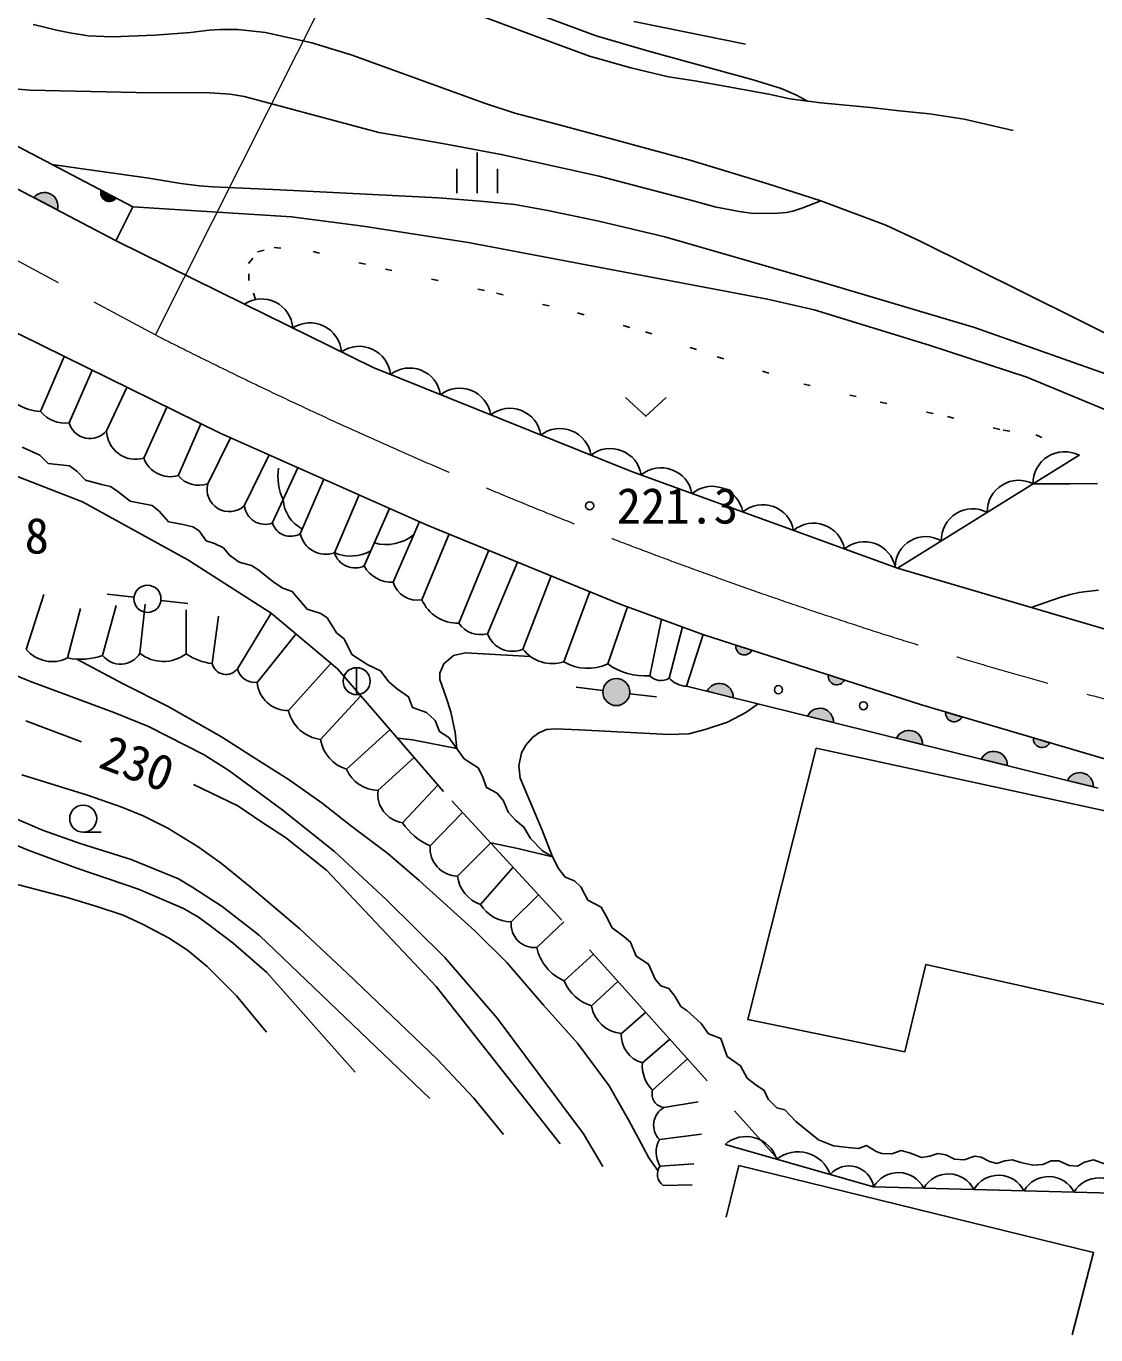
# Model space of a CAD drawing. Units: millimetres, scale not verified. Extents: x 40000 to 680000, y 20000 to 380000.
# Drawn here: x 207430 to 247014, y 242847 to 291273 of the extents above; entities that cross this region are included whole.
import ezdxf
from ezdxf.enums import TextEntityAlignment as Align

# ---------------------------------------------------------------- set-up
doc = ezdxf.new("R2010")
doc.units = ezdxf.units.MM
doc.header["$LTSCALE"] = 1000
for name, pattern in [('CHAIN', [18.5, 12, -1.5, 3.5, -1.5]), ('DASHED', [7.5, 6, -1.5]), ('DOTTED', [1.75, 0.25, -1.5])]:
    doc.linetypes.add(name, pattern=pattern)
for name, color, linetype, lineweight in [('M-BGD', 7, 'Continuous', 25), ('M-BMK', 2, 'CHAIN', 13), ('M-STR-HTXT', 7, 'Continuous', 13)]:
    doc.layers.add(name, color=color, linetype=linetype, lineweight=lineweight)
doc.styles.add('ＭＳ ゴシック', font='')
doc.styles.get('ＭＳ ゴシック').set_extended_font_data('MS Gothic')

msp = doc.modelspace()

# ---------------------------------------------------------------- hatches: boundary and pattern name
at = {"layer": 'M-BGD'}
for points in [[(207708, 284931, -0.82183), (208586, 284471)], [(210205, 285203), (210759, 284912, -0.84072)], [(233690, 268369), (234286, 268177, -0.84072)], [(228776, 266691, -1), (229768, 266571, -0.41421), (229212, 266134, -0.41421)], [(232629, 266662, -0.82183), (233591, 266424)], [(237116, 267264), (237711, 267072, -0.84072)], [(236343, 265743, -0.82183), (237304, 265504)], [(241458, 265889), (242058, 265712, -0.84072)], [(239641, 264926, -0.82183), (240603, 264687)], [(244705, 264933), (245305, 264757, -0.84072)], [(242777, 264149, -0.82183), (243739, 263910)], [(245962, 263360, -0.82183), (246924, 263122)]]:
    msp.add_hatch(color=256, dxfattribs=at).paths.add_polyline_path(points)

# ---------------------------------------------------------------- linework, layer by layer
for p, q in [((224116, 285094), (224116, 286594)), ((223366, 285094), (223366, 285994)), ((224866, 285094), (224866, 285994)), ((207708, 284931), (208586, 284471)), ((210759, 284912), (210205, 285203)), ((211371, 284591), (210752, 283335)), ((207964, 277012), (208831, 279052)), ((209019, 276593), (209866, 278543)), ((210407, 276304), (211157, 277908)), ((211779, 275284), (212639, 277180)), ((213052, 274640), (213893, 276563)), ((214148, 274339), (214989, 276042)), ((215503, 273524), (216420, 275407)), ((216539, 272884), (217489, 274933)), ((217573, 272488), (218441, 274511)), ((218841, 271784), (219751, 273930)), ((219943, 271303), (220879, 273430)), ((221015, 270703), (221980, 272942)), ((222075, 270051), (223079, 272482)), ((223446, 269186), (224547, 271881)), ((224504, 268793), (225615, 271443)), ((225813, 268225), (226853, 270936)), ((207430, 268213), (208078, 270238)), ((211422, 270139), (210429, 270253)), ((227328, 267754), (228283, 270350)), ((210258, 267990), (210756, 269839)), ((211639, 268067), (211832, 269887)), ((212416, 270024), (213409, 269910)), ((228949, 267673), (229687, 269786)), ((208964, 267894), (209438, 269730)), ((213346, 268052), (213346, 269674)), ((214310, 267689), (214550, 269447)), ((215250, 267496), (216492, 269558)), ((230505, 267236), (230942, 269325)), ((215975, 266992), (217415, 268780)), ((231222, 267149), (231716, 269040)), ((231872, 266850), (232487, 268757)), ((234286, 268177), (233690, 268369)), ((217140, 265953), (218707, 267691)), ((219660, 267535), (219660, 266535)), ((247100, 263078), (231872, 266850)), ((237711, 267072), (237116, 267264)), ((218322, 264878), (219803, 266480)), ((228776, 266691), (227783, 266811)), ((229768, 266571), (230761, 266451)), ((232629, 266662), (233591, 266424)), ((242058, 265712), (241458, 265889)), ((236343, 265743), (237304, 265504)), ((219279, 263777), (220895, 265243)), ((239641, 264926), (240603, 264687)), ((245305, 264757), (244705, 264933)), ((220449, 262993), (221789, 264212)), ((242777, 264149), (243739, 263910)), ((221355, 261798), (222671, 263195)), ((245962, 263360), (246924, 263122)), ((222378, 260943), (223582, 262174)), ((209540, 261450), (210207, 261450)), ((223386, 259823), (224622, 261048)), ((224241, 258773), (225452, 260149)), ((225380, 258127), (226390, 259133)), ((226324, 257180), (227321, 258125)), ((227341, 255947), (228422, 256933)), ((228355, 255017), (229333, 255928)), ((229455, 253998), (230360, 254783)), ((230236, 252907), (231250, 253792)), ((230613, 251895), (231918, 253072)), ((231033, 251261), (232300, 251466)), ((230863, 250075), (232421, 250274)), ((230885, 249092), (232143, 249170)), ((231003, 248378), (232075, 248394))]:
    msp.add_line(p, q, dxfattribs=at)
for points in [[(130133, 316545), (130781, 317011), (131733, 317380), (132453, 317474), (133151, 317424), (157123, 311951), (172300, 305864), (201872, 289573), (211371, 284591)], [(132840, 316059), (156704, 310611), (171699, 304596), (201209, 288340), (210736, 283343), (215506, 280990)], [(173279, 315902), (180679, 311318), (184871, 308342), (188726, 305925), (190840, 304515), (191956, 303821), (193162, 303142), (194492, 302469), (195652, 301898), (197471, 301189), (199181, 300589), (200557, 300173), (202425, 299633), (204104, 299151), (207538, 298111), (212756, 296529), (218483, 294584), (224288, 292489), (228528, 290922), (230509, 290333), (234331, 289283), (235367, 288961), (235938, 288721), (236345, 288504)], [(125443, 310913), (151572, 305564), (160206, 302892), (170252, 299096), (177205, 295958), (182352, 293262), (193586, 287065), (203049, 281897), (214613, 276208), (222269, 272814), (229416, 269886), (232468, 268764), (240559, 266154), (247331, 264161), (254744, 262339), (260293, 261261), (268961, 259872), (293248, 255197)], [(222268, 292413), (226871, 290685), (228277, 290169), (229812, 289730), (231204, 289395), (232180, 289249), (233421, 289029), (234972, 288743), (235691, 288590), (236838, 288439), (238674, 288269), (239746, 288145), (240864, 288025), (242138, 287831), (243958, 287418)], [(207690, 291336), (208007, 291258), (208556, 291120), (209047, 291025), (209724, 290920), (210607, 290881), (212195, 290938), (213515, 291043), (214202, 291126), (214597, 291150), (215264, 291154), (216289, 291035), (218000, 290657), (219455, 290208), (224393, 288420), (225513, 288060), (227014, 287658), (229124, 287096), (232034, 286297), (234843, 285448), (236838, 284815), (239246, 283905), (240517, 283321), (246298, 280447), (248632, 279288)], [(229922, 291444), (231009, 291219), (234054, 290607)], [(202273, 289363), (207571, 288911), (211506, 288819), (214230, 288801), (214978, 288753), (215496, 288666), (216098, 288509), (220486, 287341), (221215, 287211), (222970, 286913), (225010, 286525), (228637, 285725), (232159, 284796), (232919, 284587), (233818, 284411), (234344, 284339), (235243, 284353), (235561, 284381), (235795, 284431), (236174, 284545), (236838, 284815)], [(208380, 286160), (211964, 285653), (213158, 285451), (213840, 285366), (214339, 285327), (216834, 285222), (222690, 284922), (224242, 284803), (225509, 284670), (226733, 284457), (228616, 284058), (231062, 283480), (236842, 281807), (242519, 280118), (248035, 278179)], [(211371, 284591), (217248, 284219), (219901, 283877), (223785, 283266), (234865, 281174), (236589, 280780), (240852, 279471), (244455, 278282), (248508, 276612)], [(215506, 280990), (220275, 278638), (229832, 274796), (239676, 271218), (246392, 275393)], [(229611, 277538), (230361, 276838), (231111, 277538)], [(207287, 275692), (207936, 275396), (208243, 275095), (209030, 275007), (209302, 274807), (209631, 274478), (210221, 274319), (210550, 274240), (210825, 274059), (211283, 273696), (212089, 273537), (212352, 273322), (212697, 272928), (213176, 272849), (213600, 272751), (213830, 272596), (214095, 272233), (214401, 272131), (214730, 271965), (214953, 271696), (215316, 271439), (215770, 271318), (215997, 271163), (216613, 270686), (216934, 270482), (217278, 270350), (217825, 269702), (218329, 269543), (218564, 269384), (218721, 269150), (218915, 268829), (219194, 268598), (219480, 268028), (220075, 267639), (220542, 267414), (220852, 267014), (221174, 266741), (221580, 266459), (221725, 266067), (222248, 265876), (222559, 265576), (222728, 265173), (223074, 264946), (223643, 264165), (224162, 263824), (224300, 263540), (224462, 263097), (224861, 262886), (225091, 262610), (225272, 262194), (225537, 261898), (225848, 261634), (226091, 261215), (226535, 260760), (226908, 260533), (227124, 260105), (227375, 259784), (227726, 259649), (227958, 259421), (228213, 258934), (228704, 258667), (228877, 258366), (229117, 257908), (229541, 257587), (229796, 257378), (230000, 256865), (230465, 256566), (230708, 256012), (230921, 255761), (231214, 255665), (231430, 255381), (231660, 254991), (231878, 254852), (232413, 254368), (232686, 253983), (233133, 253810), (233375, 253147), (233654, 252955), (233866, 252797), (234108, 252346), (234399, 252117), (234742, 251891), (234889, 251569), (235212, 251253), (235504, 251171), (235912, 250736), (236753, 250066), (237301, 249846), (237845, 249784), (238230, 249741), (238521, 249853), (238887, 249636), (239089, 249554), (239468, 249550), (239806, 249667), (240156, 249566), (240568, 249406), (240875, 249453), (241162, 249554), (241465, 249507), (241780, 249344), (242147, 249326), (242542, 249455), (242776, 249426), (243085, 249258), (243346, 249190), (243651, 249285), (243929, 249326), (244236, 249226), (244685, 249126), (245048, 249146), (245359, 249290), (245647, 249290), (246021, 249117), (246337, 249087), (246595, 249231), (246924, 249319), (247373, 249163)], [(244693, 274337), (246051, 274337), (247078, 274346)], [(239676, 271218), (250718, 267976), (256180, 266816), (269177, 264633), (279667, 262683), (300326, 258865)], [(244621, 269766), (245682, 270135), (246065, 270242), (246395, 270318), (246575, 270342), (247111, 270408)], [(201200, 270103), (203885, 268758), (205787, 267761), (207588, 267022), (210706, 265858), (211957, 265357), (214022, 264313), (214935, 263724), (216896, 262292), (218834, 260733), (220753, 258958), (222918, 256812), (224857, 254562), (226454, 252425), (228051, 250281), (228775, 249080)], [(192420, 267044), (193196, 267563), (193711, 267790), (194307, 267931), (194814, 267964), (195808, 267960), (196419, 267918), (196958, 267807), (197609, 267570), (198477, 267196), (199316, 266717), (199954, 266310), (202561, 264432), (204166, 263431), (205301, 262765), (206311, 262266), (208035, 261519), (209430, 261026), (211320, 260431), (213063, 259723), (213593, 259397), (214687, 258694), (216060, 257626), (222363, 251592)], [(209310, 267851), (211020, 266938), (212685, 266094), (214660, 264975), (215755, 264268), (217168, 263390), (218385, 262526), (219476, 261654), (220808, 260656), (221975, 259655), (224027, 257797), (225212, 256619), (226569, 255050), (227833, 253635), (229000, 252065), (229717, 250807), (230266, 249790), (230477, 249402), (230646, 249154), (230806, 248932)], [(221170, 264925), (221726, 264860), (223362, 264550), (223310, 265132), (223147, 265905), (222972, 266435), (222744, 267100), (222733, 267337), (222880, 267678), (223244, 267989), (223685, 268090), (226098, 267946)], [(193944, 265636), (194632, 266025), (195290, 266233), (195920, 266293), (196774, 266274), (197537, 266150), (197829, 266066), (198473, 265813), (199705, 265241), (201073, 264366), (203401, 262836), (205243, 261764), (206396, 261233), (207502, 260781), (209304, 260112), (211581, 259339), (213247, 258625), (213808, 258301), (214226, 257993), (215095, 257341), (216338, 256259), (219605, 252561)], [(226908, 260533), (226525, 261523), (225707, 263452), (225658, 263900), (225754, 264386), (225924, 264663), (226171, 264950), (226402, 265121), (226689, 265241), (227032, 265269), (227895, 265239), (231208, 265060), (231950, 265087), (232561, 265245), (233383, 265524), (234060, 265870), (234512, 266196)], [(207416, 265564), (209473, 264786)], [(207267, 263564), (209701, 262821), (210965, 262369), (211758, 262057), (212670, 261601), (213797, 260908), (214664, 260283), (215775, 259381), (217554, 257865), (219310, 256227), (222637, 253045), (223999, 251609), (225089, 250258)], [(213627, 263214), (215260, 262424), (216150, 261823), (217032, 261252), (218547, 260040), (222603, 255734), (227193, 249917)], [(224622, 261048), (225621, 260849), (226908, 260533)], [(205763, 259862), (208953, 259028), (210046, 258693), (211020, 258377), (211739, 258038), (212698, 257538), (213405, 257086), (214123, 256475), (215211, 255395), (216322, 254041)], [(233296, 249893), (238789, 248327), (254593, 247908), (265552, 249276), (281035, 250615)], [(233337, 247205), (233805, 249109), (246928, 245893), (246136, 242847)]]:
    msp.add_lwpolyline(points, dxfattribs=at)
at = {"layer": 'M-BGD', "linetype": 'DASHED'}
msp.add_lwpolyline([(177798, 288809), (181821, 286685), (186338, 285207), (189555, 284205), (191460, 283244), (196227, 279726), (198866, 277887), (201610, 276318), (206787, 274737), (209519, 273674), (213412, 271520), (216492, 269558), (218947, 267488), (223184, 262604), (228625, 256713), (235257, 249334)], dxfattribs=at)
at = {"layer": 'M-BGD', "linetype": 'DOTTED'}
msp.add_lwpolyline([(215921, 281159), (215669, 281860), (215662, 282491), (215991, 282925), (216608, 283079), (218045, 282939), (220723, 282281), (224839, 281397), (227837, 280660), (230353, 279966), (233007, 279033), (236204, 278031), (239032, 277356), (241521, 276831), (243584, 276319), (244793, 276157), (246407, 275385)], dxfattribs=at)
at = {"layer": 'M-BGD'}
msp.add_lwpolyline([(236666, 264554), (234133, 254511), (239946, 253323), (240729, 256551), (260031, 252231), (259607, 250259), (263664, 250546), (265489, 258304)], close=True, dxfattribs=at)
for centre, radius in [((228284, 273526), 150), ((211919, 270082), 500), ((219660, 267035), 500), ((229272, 266631), 500), ((235268, 266721), 150), ((238413, 266126), 150), ((209540, 261950), 500)]:
    msp.add_circle(centre, radius, dxfattribs=at)
for centre, radius, start, end in [((208102, 284614), 505, 343.4941, 141.1523), ((210507, 285106), 318, 162.2144, 322.4321), ((216142, 280020), 1160, 4.2304, 123.26), ((217936, 279135), 1160, 4.2304, 123.26), ((219754, 278269), 1159, 5.6829, 124.7766), ((221616, 277464), 1160, 8.5844, 127.614), ((208051, 278790), 1780, 210.8805, 267.1952), ((223472, 276718), 1160, 8.5844, 127.614), ((208863, 277737), 1155, 218.8771, 277.7551), ((225327, 275972), 1160, 8.5844, 127.614), ((209790, 276819), 804, 196.3536, 320.1337), ((211489, 276327), 1082, 181.2364, 285.5564), ((227183, 275226), 1160, 8.5844, 127.614), ((229045, 274485), 1160, 8.9476, 127.9859), ((212771, 275665), 1062, 200.9768, 285.3129), ((245853, 274365), 1160, 62.351, 181.3807), ((213819, 275289), 1005, 220.2016, 289.1313), ((218883, 274638), 2136, 172.4339, 204.5713), ((230929, 273771), 1160, 10.5111, 129.5408), ((214949, 274137), 826, 165.8307, 312.1062), ((232809, 273087), 1160, 10.5111, 129.5408), ((244155, 273309), 1160, 62.351, 181.3807), ((218271, 273843), 1334, 184.029, 242.1451), ((216276, 273617), 778, 186.812, 289.7789), ((234689, 272404), 1160, 10.5111, 129.5408), ((242456, 272253), 1160, 62.351, 181.3807), ((217221, 273115), 719, 198.6943, 299.3267), ((236568, 271721), 1160, 10.5111, 129.5408), ((218522, 272704), 973, 192.8227, 289.1494), ((220751, 273705), 1614, 254.3861, 309.0942), ((238448, 271038), 1160, 10.5111, 129.5408), ((240720, 271252), 1131, 59.3845, 180.1126), ((219435, 273199), 1534, 247.2245, 299.475), ((219600, 272020), 795, 197.231, 295.5535), ((220934, 271816), 1116, 207.4044, 274.144), ((221894, 270943), 911, 195.2918, 281.5068), ((223394, 270623), 1438, 203.4609, 272.0423), ((224241, 269707), 951, 213.2284, 286.0569), ((225418, 269106), 966, 198.8954, 294.1525), ((234005, 268325), 318, 172.0129, 332.2306), ((208398, 269019), 1260, 219.7953, 296.7267), ((209438, 270285), 2437, 258.7935, 289.677), ((210923, 268497), 835, 217.3307, 329.0272), ((212502, 269148), 1383, 231.4159, 307.597), ((214564, 269824), 2151, 235.4907, 263.223), ((226900, 269049), 1364, 217.1937, 288.2897), ((214825, 267813), 530, 193.5869, 323.2791), ((215886, 267639), 652, 192.6073, 277.7695), ((228215, 269239), 1730, 239.1524, 295.1243), ((230322, 269571), 2342, 234.1249, 274.4759), ((217110, 267092), 1140, 185.0237, 271.5257), ((230915, 267620), 562, 223.0718, 303.0501), ((231884, 267734), 884, 221.4488, 269.1816), ((233086, 266448), 505, 357.2585, 154.9167), ((237430, 267220), 318, 172.0129, 332.2306), ((218487, 266247), 1378, 192.3263, 263.1059), ((236800, 265528), 505, 357.2585, 154.9167), ((241774, 265853), 318, 173.4924, 333.7101), ((240098, 264711), 505, 357.2585, 154.9167), ((245021, 264897), 318, 173.4924, 333.7101), ((219717, 265125), 1418, 190.0028, 251.9805), ((243234, 263935), 505, 357.2585, 154.9167), ((220491, 264322), 1330, 204.2349, 268.1885), ((246419, 263146), 505, 357.2585, 154.9167), ((221508, 262855), 1067, 172.5248, 261.7972), ((223281, 263061), 2303, 213.2699, 246.9224), ((223404, 260852), 1030, 174.9492, 269.0437), ((224682, 260004), 1309, 187.9708, 250.2692), ((225404, 259498), 1371, 211.9535, 268.9941), ((226243, 258044), 867, 174.4753, 275.3627), ((228016, 257540), 1730, 191.9968, 247.0274), ((228802, 256522), 1570, 201.4764, 253.475), ((229559, 255212), 1219, 189.2157, 265.0917), ((230530, 253943), 1077, 177.1069, 254.1293), ((231498, 252801), 1267, 175.174, 225.6839), ((231078, 251747), 488, 162.388, 264.6979), ((231408, 250602), 758, 119.6923, 224.0435), ((231715, 249602), 974, 150.9686, 211.5689), ((234074, 249000), 1184, 17.0921, 131.0936), ((235993, 248353), 1269, 19.8343, 128.3514), ((231292, 248792), 505, 143.5858, 235.1524), ((237878, 248171), 924, 9.7347, 138.451), ((239704, 247794), 1058, 27.2248, 149.7347), ((241559, 247744), 1058, 27.2248, 149.7347), ((243414, 247695), 1058, 27.2248, 149.7347), ((245270, 247646), 1058, 27.2248, 149.7347), ((247125, 247597), 1058, 27.2248, 149.7347)]:
    msp.add_arc(centre, radius, start, end, dxfattribs=at)
at = {"layer": 'M-BMK'}
msp.add_line((181740, 296203), (212218, 279849), dxfattribs=at)
msp.add_arc((293879, 440259), 180000, 243.0204, 257.80189, dxfattribs=at)
at = {"layer": 'M-STR-HTXT'}
msp.add_line((212218, 279849), (225654, 306614), dxfattribs=at)

# ---------------------------------------------------------------- texts
at = {"layer": 'M-BGD', "style": 'ＭＳ ゴシック'}
msp.add_text('221.3', height=1320, dxfattribs=at).set_placement((229284, 273526), align=Align.MIDDLE_LEFT)
msp.add_text('226.8', height=1320, dxfattribs=at).set_placement((203782, 273078), align=Align.TOP_LEFT)
msp.add_text('230', height=1320, rotation=339.271, dxfattribs=at).set_placement((211547, 264001), align=Align.MIDDLE_CENTER)

doc.saveas('drawing.dxf')
